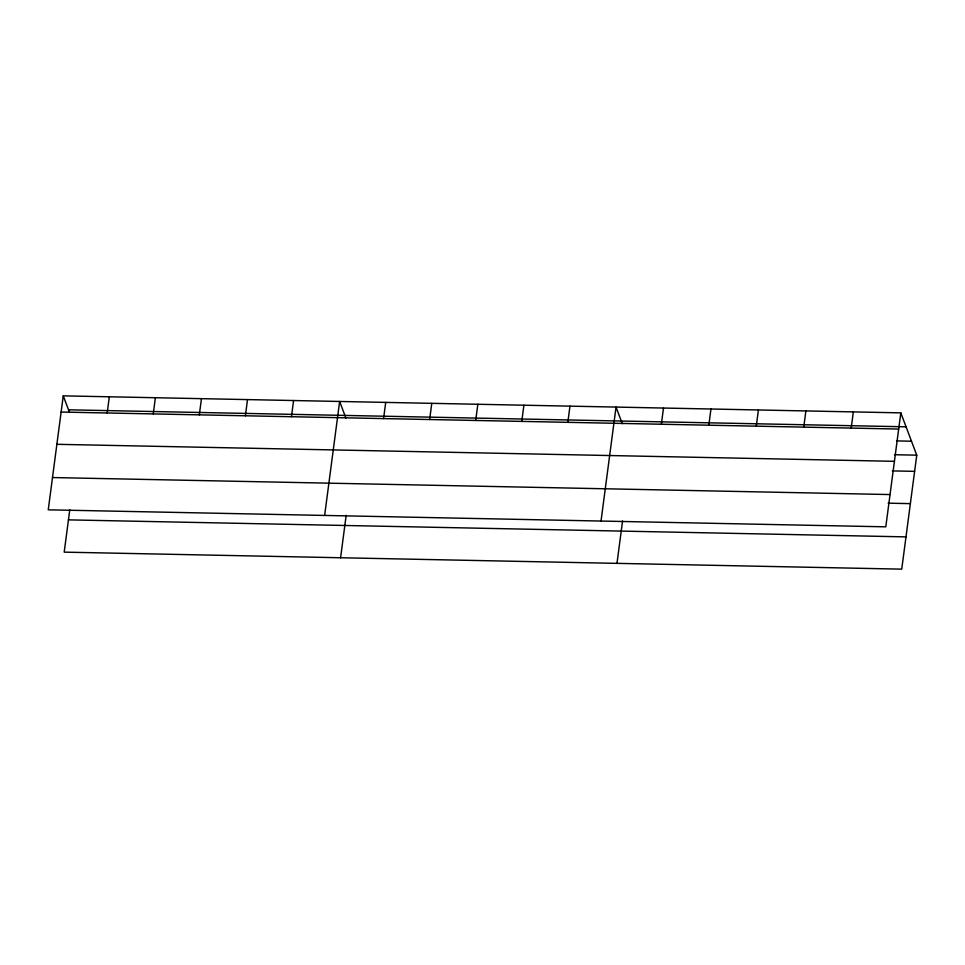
<?xml version="1.0" encoding="UTF-8"?>
<svg xmlns="http://www.w3.org/2000/svg" width="965" height="965" viewBox="0 0 965 965"><rect width="100%" height="100%" fill="white"/><g stroke="black" fill="none" stroke-linecap="round" stroke-linejoin="round"><path stroke-width="1.45" d="M63.256 395.855L48.25 509.822L885.798 526.83L900.803 412.863L63.256 395.855L69.504 412.429M69.782 509.749L64.197 552.137L901.744 569.145L916.75 455.178L900.803 412.863M107.187 412.972L109.322 396.784M153.254 413.913L155.389 397.725M199.321 414.841L201.456 398.654M245.387 415.782L247.51 399.594M291.454 416.711L293.577 400.535M324.638 515.443L339.644 401.464L345.892 418.05M340.585 557.758L346.17 515.358M383.575 418.581L385.711 402.405M429.642 419.522L431.777 403.334M475.709 420.463L477.844 404.275M521.775 421.391L523.911 405.204M567.842 422.332L569.965 406.144M601.026 521.052L616.032 407.073L622.28 423.659M616.985 563.367L622.558 520.979M661.363 424.226L663.498 408.038M708.829 425.191L710.952 409.003M756.283 426.156L758.418 409.968M803.749 427.121L805.884 410.933M851.214 428.086L853.337 411.898M68.515 409.811L906.063 426.82M61.121 412.043L898.668 429.051M896.654 440.909L911.491 441.21M894.507 454.72L916.75 455.178M56.875 444.31L894.422 461.318M892.372 470.908L914.615 471.354M52.496 477.554L890.044 494.562M888.126 503.175L910.369 503.633M68.443 519.87L905.99 536.878"/></g></svg>
